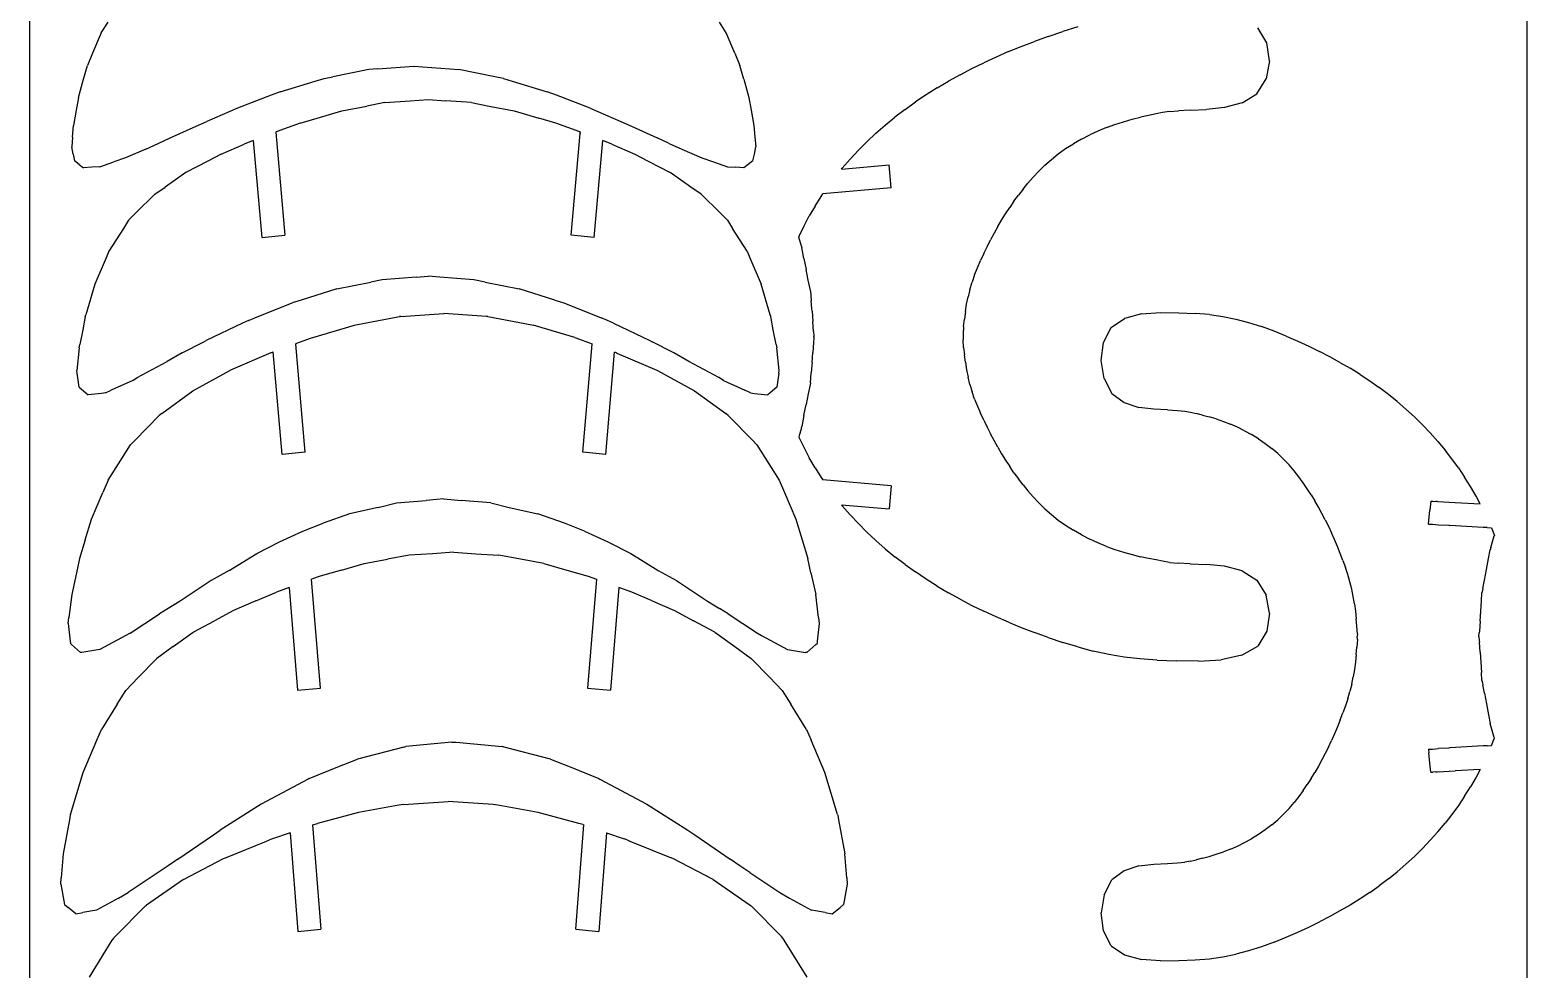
# Model space of a CAD drawing. Extents: x 0 to 48, y -96 to 0.
# Drawn here: x 0.02 to 48.02, y -62.72 to -32.61 of the extents above; entities that cross this region are included whole.
import ezdxf

# ---------------------------------------------------------------- set-up
doc = ezdxf.new("R2010")
doc.units = 0

msp = doc.modelspace()

# ---------------------------------------------------------------- linework, layer by layer
for p, q in [((0.022, -96.019, -0.009), (0.022, -0.019, -0.009)), ((48.022, -96.019, -0.009), (48.022, -0.019, -0.009)), ((2.305, -32.698, -0.007), (2.525, -32.355, -0.007)), ((22.349, -32.698, -0.007), (22.129, -32.355, -0.007)), ((33.618, -32.51, -0.007), (33.135, -32.658, -0.007)), ((39.682, -33.019, -0.007), (39.388, -32.537, -0.007)), ((2.305, -32.698, -0.007), (2.033, -33.357, -0.007)), ((22.62, -33.357, -0.007), (22.349, -32.698, -0.007)), ((31.806, -33.136, -0.007), (32.228, -32.974, -0.007)), ((32.669, -32.815, -0.007), (32.228, -32.974, -0.007)), ((32.669, -32.815, -0.007), (33.135, -32.658, -0.007)), ((39.767, -33.595, -0.007), (39.682, -33.019, -0.007)), ((2.033, -33.357, -0.007), (1.867, -33.748, -0.007)), ((22.62, -33.357, -0.007), (22.787, -33.748, -0.007)), ((31.002, -33.476, -0.007), (30.609, -33.657, -0.007)), ((31.399, -33.303, -0.007), (31.002, -33.476, -0.007)), ((31.399, -33.303, -0.007), (31.806, -33.136, -0.007)), ((39.767, -33.595, -0.007), (39.656, -34.172, -0.007)), ((1.743, -34.184, -0.007), (1.867, -33.748, -0.007)), ((10.883, -33.878, -0.007), (9.73, -34.11, -0.007)), ((11.17, -33.856, -0.007), (10.883, -33.878, -0.007)), ((11.17, -33.856, -0.007), (12.327, -33.768, -0.007)), ((12.327, -33.768, -0.007), (13.483, -33.856, -0.007)), ((13.483, -33.856, -0.007), (13.77, -33.878, -0.007)), ((14.924, -34.11, -0.007), (13.77, -33.878, -0.007)), ((22.911, -34.184, -0.007), (22.787, -33.748, -0.007)), ((29.842, -34.042, -0.007), (29.47, -34.247, -0.007)), ((29.842, -34.042, -0.007), (30.222, -33.845, -0.007)), ((30.222, -33.845, -0.007), (30.609, -33.657, -0.007)), ((1.579, -34.773, -0.007), (1.743, -34.184, -0.007)), ((8.045, -34.59, -0.007), (9.167, -34.25, -0.007)), ((9.167, -34.25, -0.007), (9.452, -34.165, -0.007)), ((9.452, -34.165, -0.007), (9.73, -34.11, -0.007)), ((15.202, -34.165, -0.007), (14.924, -34.11, -0.007)), ((15.202, -34.165, -0.007), (15.487, -34.25, -0.007)), ((15.487, -34.25, -0.007), (16.609, -34.59, -0.007)), ((22.911, -34.184, -0.007), (23.074, -34.773, -0.007)), ((29.108, -34.461, -0.007), (28.754, -34.684, -0.007)), ((29.108, -34.461, -0.007), (29.47, -34.247, -0.007)), ((39.359, -34.654, -0.007), (39.656, -34.172, -0.007)), ((1.579, -34.773, -0.007), (1.506, -35.183, -0.007)), ((7.752, -34.701, -0.007), (6.674, -35.112, -0.007)), ((8.045, -34.59, -0.007), (7.752, -34.701, -0.007)), ((11.396, -34.937, -0.007), (10.824, -35.048, -0.007)), ((11.396, -34.937, -0.007), (12.212, -34.878, -0.007)), ((12.212, -34.878, -0.007), (12.785, -34.835, -0.007)), ((12.785, -34.835, -0.007), (13.358, -34.878, -0.007)), ((14.174, -34.937, -0.007), (13.358, -34.878, -0.007)), ((14.174, -34.937, -0.007), (14.746, -35.048, -0.007)), ((16.901, -34.701, -0.007), (16.609, -34.59, -0.007)), ((17.98, -35.112, -0.007), (16.901, -34.701, -0.007)), ((23.074, -34.773, -0.007), (23.148, -35.183, -0.007)), ((28.078, -35.155, -0.007), (28.411, -34.915, -0.007)), ((28.754, -34.684, -0.007), (28.411, -34.915, -0.007)), ((38.89, -34.947, -0.007), (38.325, -35.099, -0.007)), ((38.89, -34.947, -0.007), (39.359, -34.654, -0.007)), ((1.506, -35.183, -0.007), (1.418, -35.675, -0.007)), ((6.674, -35.112, -0.007), (5.692, -35.541, -0.007)), ((8.682, -35.593, -0.007), (9.233, -35.432, -0.007)), ((9.233, -35.432, -0.007), (10.023, -35.203, -0.007)), ((10.023, -35.203, -0.007), (10.824, -35.048, -0.007)), ((14.746, -35.048, -0.007), (15.547, -35.203, -0.007)), ((15.547, -35.203, -0.007), (16.336, -35.432, -0.007)), ((16.888, -35.593, -0.007), (16.336, -35.432, -0.007)), ((17.98, -35.112, -0.007), (18.962, -35.541, -0.007)), ((23.148, -35.183, -0.007), (23.235, -35.675, -0.007)), ((27.445, -35.658, -0.007), (27.756, -35.402, -0.007)), ((28.078, -35.155, -0.007), (27.756, -35.402, -0.007)), ((35.079, -35.549, -0.007), (35.356, -35.471, -0.007)), ((35.356, -35.471, -0.007), (35.627, -35.405, -0.007)), ((35.887, -35.347, -0.007), (35.627, -35.405, -0.007)), ((36.126, -35.298, -0.007), (35.887, -35.347, -0.007)), ((36.337, -35.258, -0.007), (36.126, -35.298, -0.007)), ((36.563, -35.224, -0.007), (36.337, -35.258, -0.007)), ((36.563, -35.224, -0.007), (36.845, -35.197, -0.007)), ((37.225, -35.175, -0.007), (36.845, -35.197, -0.007)), ((37.225, -35.175, -0.007), (37.744, -35.159, -0.007)), ((38.325, -35.099, -0.007), (37.744, -35.159, -0.007)), ((1.386, -36.044, -0.007), (1.418, -35.675, -0.007)), ((4.522, -36.07, -0.007), (5.35, -35.691, -0.007)), ((5.35, -35.691, -0.007), (5.692, -35.541, -0.007)), ((7.903, -35.88, -0.007), (7.915, -35.875, -0.007)), ((7.903, -35.88, -0.007), (7.904, -35.886, -0.007)), ((7.904, -35.886, -0.007), (8.194, -39.192, -0.007)), ((8.682, -35.593, -0.007), (7.915, -35.875, -0.007)), ((17.655, -35.875, -0.007), (16.888, -35.593, -0.007)), ((17.375, -39.192, -0.007), (17.662, -35.926, -0.007)), ((17.666, -35.879, -0.007), (17.655, -35.875, -0.007)), ((17.663, -35.92, -0.007), (17.662, -35.926, -0.007)), ((17.663, -35.92, -0.007), (17.664, -35.903, -0.007)), ((17.664, -35.903, -0.007), (17.665, -35.898, -0.007)), ((17.665, -35.898, -0.007), (17.666, -35.886, -0.007)), ((17.666, -35.879, -0.007), (17.666, -35.886, -0.007)), ((18.962, -35.541, -0.007), (19.304, -35.691, -0.007)), ((19.304, -35.691, -0.007), (20.132, -36.07, -0.007)), ((23.235, -35.675, -0.007), (23.267, -36.044, -0.007)), ((27.145, -35.92, -0.007), (26.858, -36.19, -0.007)), ((27.145, -35.92, -0.007), (27.445, -35.658, -0.007)), ((33.735, -36.107, -0.007), (33.999, -35.971, -0.007)), ((34.265, -35.848, -0.007), (33.999, -35.971, -0.007)), ((34.534, -35.736, -0.007), (34.265, -35.848, -0.007)), ((34.534, -35.736, -0.007), (34.805, -35.637, -0.007)), ((34.805, -35.637, -0.007), (35.079, -35.549, -0.007)), ((1.386, -36.044, -0.007), (1.36, -36.356, -0.007)), ((1.406, -36.588, -0.007), (1.36, -36.356, -0.007)), ((3.733, -36.427, -0.007), (3.087, -36.71, -0.007)), ((3.733, -36.427, -0.007), (4.134, -36.249, -0.007)), ((4.134, -36.249, -0.007), (4.522, -36.07, -0.007)), ((6.158, -36.586, -0.007), (6.889, -36.274, -0.007)), ((7.184, -36.155, -0.007), (6.889, -36.274, -0.007)), ((7.184, -36.155, -0.007), (7.456, -39.263, -0.007)), ((18.114, -39.263, -0.007), (18.385, -36.151, -0.007)), ((18.68, -36.274, -0.007), (18.385, -36.151, -0.007)), ((18.68, -36.274, -0.007), (19.412, -36.586, -0.007)), ((20.519, -36.249, -0.007), (20.132, -36.07, -0.007)), ((20.519, -36.249, -0.007), (20.92, -36.427, -0.007)), ((20.92, -36.427, -0.007), (21.567, -36.71, -0.007)), ((23.248, -36.588, -0.007), (23.293, -36.356, -0.007)), ((23.267, -36.044, -0.007), (23.293, -36.356, -0.007)), ((26.318, -36.75, -0.007), (26.582, -36.467, -0.007)), ((26.582, -36.467, -0.007), (26.858, -36.19, -0.007)), ((32.991, -36.581, -0.007), (33.228, -36.412, -0.007)), ((33.228, -36.412, -0.007), (33.477, -36.254, -0.007)), ((33.735, -36.107, -0.007), (33.477, -36.254, -0.007)), ((1.406, -36.588, -0.007), (1.452, -36.809, -0.007)), ((1.6, -36.92, -0.007), (1.452, -36.809, -0.007)), ((1.6, -36.92, -0.007), (1.739, -37.025, -0.007)), ((2.268, -36.995, -0.007), (2.716, -36.839, -0.007)), ((3.087, -36.71, -0.007), (2.716, -36.839, -0.007)), ((5.721, -36.81, -0.007), (5.024, -37.179, -0.007)), ((6.158, -36.586, -0.007), (5.721, -36.81, -0.007)), ((19.412, -36.586, -0.007), (19.848, -36.81, -0.007)), ((19.848, -36.81, -0.007), (20.546, -37.179, -0.007)), ((21.567, -36.71, -0.007), (21.937, -36.839, -0.007)), ((21.937, -36.839, -0.007), (22.385, -36.995, -0.007)), ((23.054, -36.92, -0.007), (22.915, -37.025, -0.007)), ((23.202, -36.809, -0.007), (23.054, -36.92, -0.007)), ((23.202, -36.809, -0.007), (23.248, -36.588, -0.007)), ((26.044, -37.069, -0.007), (27.566, -36.937, -0.007)), ((26.067, -37.04, -0.007), (26.318, -36.75, -0.007)), ((27.637, -37.673, -0.007), (27.566, -36.937, -0.007)), ((32.563, -36.944, -0.007), (32.369, -37.133, -0.007)), ((32.563, -36.944, -0.007), (32.77, -36.759, -0.007)), ((32.77, -36.759, -0.007), (32.991, -36.581, -0.007)), ((2.002, -37.01, -0.007), (1.739, -37.025, -0.007)), ((2.268, -36.995, -0.007), (2.002, -37.01, -0.007)), ((5.024, -37.179, -0.007), (4.354, -37.647, -0.007)), ((21.215, -37.647, -0.007), (20.546, -37.179, -0.007)), ((22.385, -36.995, -0.007), (22.651, -37.01, -0.007)), ((22.915, -37.025, -0.007), (22.651, -37.01, -0.007)), ((26.044, -37.069, -0.007), (26.067, -37.04, -0.007)), ((32.02, -37.516, -0.007), (32.189, -37.325, -0.007)), ((32.369, -37.133, -0.007), (32.189, -37.325, -0.007)), ((4.022, -37.876, -0.007), (3.422, -38.473, -0.007)), ((4.022, -37.876, -0.007), (4.354, -37.647, -0.007)), ((21.548, -37.876, -0.007), (21.215, -37.647, -0.007)), ((21.548, -37.876, -0.007), (22.148, -38.473, -0.007)), ((25.392, -37.943, -0.007), (25.446, -37.865, -0.007)), ((27.637, -37.673, -0.007), (25.446, -37.865, -0.007)), ((31.571, -38.097, -0.007), (31.713, -37.901, -0.007)), ((31.862, -37.708, -0.007), (31.713, -37.901, -0.007)), ((31.862, -37.708, -0.007), (32.02, -37.516, -0.007)), ((25.194, -38.254, -0.007), (25.01, -38.57, -0.007)), ((25.194, -38.254, -0.007), (25.392, -37.943, -0.007)), ((31.303, -38.498, -0.007), (31.435, -38.296, -0.007)), ((31.571, -38.097, -0.007), (31.435, -38.296, -0.007)), ((3.187, -38.705, -0.007), (3.018, -38.972, -0.007)), ((3.422, -38.473, -0.007), (3.187, -38.705, -0.007)), ((22.148, -38.473, -0.007), (22.383, -38.705, -0.007)), ((22.383, -38.705, -0.007), (22.551, -38.972, -0.007)), ((24.84, -38.891, -0.007), (25.01, -38.57, -0.007)), ((31.053, -38.912, -0.007), (31.176, -38.704, -0.007)), ((31.176, -38.704, -0.007), (31.303, -38.498, -0.007)), ((3.018, -38.972, -0.007), (2.554, -39.695, -0.007)), ((7.456, -39.263, -0.007), (8.194, -39.192, -0.007)), ((18.114, -39.263, -0.007), (17.375, -39.192, -0.007)), ((23.015, -39.695, -0.007), (22.551, -38.972, -0.007)), ((24.669, -39.25, -0.007), (24.684, -39.215, -0.007)), ((24.757, -39.536, -0.007), (24.669, -39.25, -0.007)), ((24.684, -39.215, -0.007), (24.84, -38.891, -0.007)), ((30.709, -39.558, -0.007), (30.82, -39.34, -0.007)), ((30.935, -39.125, -0.007), (30.82, -39.34, -0.007)), ((31.053, -38.912, -0.007), (30.935, -39.125, -0.007)), ((2.554, -39.695, -0.007), (2.462, -39.914, -0.007)), ((23.015, -39.695, -0.007), (23.107, -39.914, -0.007)), ((24.757, -39.536, -0.007), (24.765, -39.579, -0.007)), ((24.837, -39.934, -0.007), (24.765, -39.579, -0.007)), ((30.602, -39.779, -0.007), (30.498, -40.003, -0.007)), ((30.602, -39.779, -0.007), (30.709, -39.558, -0.007)), ((2.462, -39.914, -0.007), (2.099, -40.754, -0.007)), ((23.107, -39.914, -0.007), (23.47, -40.754, -0.007)), ((24.837, -39.934, -0.007), (24.908, -40.283, -0.007)), ((24.978, -40.626, -0.007), (24.908, -40.283, -0.007)), ((30.31, -40.46, -0.007), (30.4, -40.23, -0.007)), ((30.4, -40.23, -0.007), (30.498, -40.003, -0.007)), ((2.099, -40.754, -0.007), (1.809, -41.745, -0.007)), ((9.86, -40.911, -0.007), (10.95, -40.689, -0.007)), ((11.316, -40.616, -0.007), (10.95, -40.689, -0.007)), ((12.408, -40.534, -0.007), (11.316, -40.616, -0.007)), ((12.408, -40.534, -0.007), (12.785, -40.506, -0.007)), ((13.162, -40.534, -0.007), (12.785, -40.506, -0.007)), ((14.253, -40.616, -0.007), (13.162, -40.534, -0.007)), ((14.62, -40.689, -0.007), (14.253, -40.616, -0.007)), ((14.62, -40.689, -0.007), (15.71, -40.911, -0.007)), ((23.76, -41.745, -0.007), (23.47, -40.754, -0.007)), ((25.046, -40.965, -0.007), (24.978, -40.626, -0.007)), ((30.161, -40.926, -0.007), (30.23, -40.692, -0.007)), ((30.31, -40.46, -0.007), (30.23, -40.692, -0.007)), ((8.719, -41.268, -0.007), (8.426, -41.357, -0.007)), ((9.86, -40.911, -0.007), (8.719, -41.268, -0.007)), ((16.85, -41.268, -0.007), (15.71, -40.911, -0.007)), ((16.85, -41.268, -0.007), (17.143, -41.357, -0.007)), ((25.048, -40.971, -0.007), (25.046, -40.965, -0.007)), ((25.049, -40.974, -0.007), (25.048, -40.971, -0.007)), ((25.049, -40.974, -0.007), (25.073, -41.296, -0.007)), ((30.055, -41.399, -0.007), (30.103, -41.162, -0.007)), ((30.161, -40.926, -0.007), (30.103, -41.162, -0.007)), ((1.796, -41.79, -0.007), (1.809, -41.745, -0.007)), ((7.237, -41.837, -0.007), (8.426, -41.357, -0.007)), ((11.915, -41.794, -0.007), (13.289, -41.697, -0.007)), ((14.663, -41.794, -0.007), (13.289, -41.697, -0.007)), ((17.143, -41.357, -0.007), (18.332, -41.837, -0.007)), ((23.773, -41.79, -0.007), (23.76, -41.745, -0.007)), ((25.091, -41.534, -0.007), (25.073, -41.296, -0.007)), ((25.098, -41.624, -0.007), (25.091, -41.534, -0.007)), ((25.098, -41.624, -0.007), (25.122, -41.951, -0.007)), ((30.015, -41.637, -0.007), (29.983, -41.877, -0.007)), ((30.015, -41.637, -0.007), (30.055, -41.399, -0.007)), ((35.664, -41.709, -0.007), (35.115, -41.855, -0.007)), ((35.664, -41.709, -0.007), (36.269, -41.663, -0.007)), ((36.269, -41.663, -0.007), (36.862, -41.673, -0.007)), ((36.862, -41.673, -0.007), (37.381, -41.696, -0.007)), ((37.843, -41.734, -0.007), (37.381, -41.696, -0.007)), ((37.843, -41.734, -0.007), (38.27, -41.793, -0.007)), ((1.715, -42.225, -0.007), (1.621, -42.694, -0.007)), ((1.796, -41.79, -0.007), (1.715, -42.225, -0.007)), ((6.841, -42.004, -0.007), (5.673, -42.567, -0.007)), ((7.027, -41.919, -0.007), (6.841, -42.004, -0.007)), ((7.027, -41.919, -0.007), (7.237, -41.837, -0.007)), ((9.088, -42.464, -0.007), (10.426, -42.076, -0.007)), ((10.426, -42.076, -0.007), (10.467, -42.065, -0.007)), ((10.467, -42.065, -0.007), (11.872, -41.798, -0.007)), ((11.915, -41.794, -0.007), (11.872, -41.798, -0.007)), ((14.706, -41.798, -0.007), (14.663, -41.794, -0.007)), ((14.706, -41.798, -0.007), (16.11, -42.065, -0.007)), ((16.11, -42.065, -0.007), (16.151, -42.076, -0.007)), ((17.49, -42.464, -0.007), (16.151, -42.076, -0.007)), ((18.542, -41.919, -0.007), (18.332, -41.837, -0.007)), ((18.729, -42.004, -0.007), (18.542, -41.919, -0.007)), ((18.729, -42.004, -0.007), (19.897, -42.567, -0.007)), ((23.854, -42.225, -0.007), (23.773, -41.79, -0.007)), ((23.948, -42.694, -0.007), (23.854, -42.225, -0.007)), ((25.146, -42.276, -0.007), (25.122, -41.951, -0.007)), ((29.958, -42.117, -0.007), (29.943, -42.358, -0.007)), ((29.958, -42.117, -0.007), (29.983, -41.877, -0.007)), ((34.439, -42.629, -0.007), (34.684, -42.147, -0.007)), ((34.684, -42.147, -0.007), (35.115, -41.855, -0.007)), ((38.27, -41.793, -0.007), (38.681, -41.876, -0.007)), ((38.681, -41.876, -0.007), (39.096, -41.987, -0.007)), ((39.096, -41.987, -0.007), (39.509, -42.12, -0.007)), ((39.913, -42.268, -0.007), (39.509, -42.12, -0.007)), ((1.61, -42.746, -0.007), (1.621, -42.694, -0.007)), ((4.904, -42.964, -0.007), (5.602, -42.602, -0.007)), ((5.602, -42.602, -0.007), (5.673, -42.567, -0.007)), ((8.543, -42.665, -0.007), (9.054, -42.476, -0.007)), ((8.543, -42.665, -0.007), (8.545, -42.68, -0.007)), ((8.842, -46.146, -0.007), (8.545, -42.68, -0.007)), ((9.054, -42.476, -0.007), (9.088, -42.464, -0.007)), ((17.49, -42.464, -0.007), (17.524, -42.476, -0.007)), ((17.524, -42.476, -0.007), (18.044, -42.668, -0.007)), ((17.746, -46.146, -0.007), (18.043, -42.684, -0.007)), ((18.043, -42.684, -0.007), (18.044, -42.668, -0.007)), ((19.897, -42.567, -0.007), (19.967, -42.602, -0.007)), ((20.666, -42.964, -0.007), (19.967, -42.602, -0.007)), ((23.948, -42.694, -0.007), (23.959, -42.746, -0.007)), ((25.146, -42.625, -0.007), (25.122, -42.95, -0.007)), ((25.146, -42.276, -0.007), (25.158, -42.426, -0.007)), ((25.158, -42.475, -0.007), (25.146, -42.625, -0.007)), ((25.158, -42.45, -0.007), (25.158, -42.426, -0.007)), ((25.158, -42.45, -0.007), (25.158, -42.475, -0.007)), ((29.943, -42.358, -0.007), (29.943, -42.45, -0.007)), ((29.943, -42.45, -0.007), (29.943, -42.543, -0.007)), ((29.958, -42.784, -0.007), (29.943, -42.543, -0.007)), ((34.367, -43.205, -0.007), (34.439, -42.629, -0.007)), ((40.302, -42.425, -0.007), (39.913, -42.268, -0.007)), ((40.302, -42.425, -0.007), (40.671, -42.584, -0.007)), ((40.671, -42.584, -0.007), (41.024, -42.746, -0.007)), ((1.603, -42.8, -0.007), (1.521, -43.522, -0.007)), ((1.603, -42.8, -0.007), (1.61, -42.746, -0.007)), ((4.904, -42.964, -0.007), (4.417, -43.235, -0.007)), ((7.745, -42.96, -0.007), (6.451, -43.521, -0.007)), ((7.745, -42.96, -0.007), (7.823, -42.931, -0.007)), ((8.104, -46.219, -0.007), (7.823, -42.931, -0.007)), ((18.483, -46.219, -0.007), (18.764, -42.935, -0.007)), ((18.832, -42.96, -0.007), (18.764, -42.935, -0.007)), ((18.834, -42.967, -0.007), (18.832, -42.96, -0.007)), ((18.834, -42.967, -0.007), (20.126, -43.521, -0.007)), ((21.152, -43.235, -0.007), (20.666, -42.964, -0.007)), ((23.959, -42.746, -0.007), (23.966, -42.8, -0.007)), ((24.048, -43.522, -0.007), (23.966, -42.8, -0.007)), ((25.098, -43.277, -0.007), (25.122, -42.95, -0.007)), ((29.958, -42.784, -0.007), (29.983, -43.024, -0.007)), ((30.015, -43.264, -0.007), (29.983, -43.024, -0.007)), ((41.024, -42.746, -0.007), (41.364, -42.913, -0.007)), ((41.696, -43.086, -0.007), (41.364, -42.913, -0.007)), ((42.024, -43.266, -0.007), (41.696, -43.086, -0.007)), ((1.532, -43.615, -0.007), (1.521, -43.522, -0.007)), ((1.595, -44.056, -0.007), (1.532, -43.615, -0.007)), ((3.463, -43.755, -0.007), (4.417, -43.235, -0.007)), ((5.245, -44.18, -0.007), (6.433, -43.53, -0.007)), ((6.433, -43.53, -0.007), (6.451, -43.521, -0.007)), ((20.126, -43.521, -0.007), (20.145, -43.53, -0.007)), ((20.145, -43.53, -0.007), (21.332, -44.18, -0.007)), ((22.106, -43.755, -0.007), (21.152, -43.235, -0.007)), ((24.037, -43.615, -0.007), (23.974, -44.056, -0.007)), ((24.037, -43.615, -0.007), (24.048, -43.522, -0.007)), ((25.049, -43.927, -0.007), (25.073, -43.605, -0.007)), ((25.091, -43.367, -0.007), (25.073, -43.605, -0.007)), ((25.098, -43.277, -0.007), (25.091, -43.367, -0.007)), ((30.015, -43.264, -0.007), (30.055, -43.502, -0.007)), ((30.055, -43.502, -0.007), (30.103, -43.739, -0.007)), ((34.461, -43.781, -0.007), (34.367, -43.205, -0.007)), ((42.024, -43.266, -0.007), (42.348, -43.455, -0.007)), ((42.666, -43.651, -0.007), (42.348, -43.455, -0.007)), ((42.666, -43.651, -0.007), (42.977, -43.857, -0.007)), ((1.595, -44.056, -0.007), (1.819, -44.246, -0.007)), ((2.446, -44.245, -0.007), (2.629, -44.154, -0.007)), ((3.316, -43.845, -0.007), (2.629, -44.154, -0.007)), ((3.316, -43.845, -0.007), (3.463, -43.755, -0.007)), ((22.254, -43.845, -0.007), (22.106, -43.755, -0.007)), ((22.254, -43.845, -0.007), (22.941, -44.154, -0.007)), ((23.123, -44.245, -0.007), (22.941, -44.154, -0.007)), ((23.974, -44.056, -0.007), (23.751, -44.246, -0.007)), ((25.046, -43.936, -0.007), (24.978, -44.275, -0.007)), ((25.048, -43.929, -0.007), (25.046, -43.936, -0.007)), ((25.049, -43.927, -0.007), (25.048, -43.929, -0.007)), ((30.161, -43.975, -0.007), (30.103, -43.739, -0.007)), ((30.161, -43.975, -0.007), (30.23, -44.209, -0.007)), ((34.461, -43.781, -0.007), (34.708, -44.263, -0.007)), ((42.977, -43.857, -0.007), (43.28, -44.071, -0.007)), ((43.575, -44.294, -0.007), (43.28, -44.071, -0.007)), ((1.819, -44.246, -0.007), (1.887, -44.308, -0.007)), ((2.317, -44.262, -0.007), (1.887, -44.308, -0.007)), ((2.446, -44.245, -0.007), (2.317, -44.262, -0.007)), ((4.249, -44.904, -0.007), (5.245, -44.18, -0.007)), ((21.332, -44.18, -0.007), (22.329, -44.904, -0.007)), ((23.123, -44.245, -0.007), (23.252, -44.262, -0.007)), ((23.252, -44.262, -0.007), (23.682, -44.308, -0.007)), ((23.751, -44.246, -0.007), (23.682, -44.308, -0.007)), ((24.837, -44.967, -0.007), (24.908, -44.618, -0.007)), ((24.978, -44.275, -0.007), (24.908, -44.618, -0.007)), ((30.31, -44.441, -0.007), (30.23, -44.209, -0.007)), ((30.31, -44.441, -0.007), (30.4, -44.67, -0.007)), ((34.708, -44.263, -0.007), (35.101, -44.556, -0.007)), ((35.101, -44.556, -0.007), (35.573, -44.708, -0.007)), ((43.862, -44.525, -0.007), (43.575, -44.294, -0.007)), ((44.14, -44.765, -0.007), (43.862, -44.525, -0.007)), ((3.382, -45.771, -0.007), (4.166, -44.965, -0.007)), ((4.249, -44.904, -0.007), (4.166, -44.965, -0.007)), ((22.412, -44.965, -0.007), (22.329, -44.904, -0.007)), ((23.195, -45.771, -0.007), (22.412, -44.965, -0.007)), ((24.837, -44.967, -0.007), (24.765, -45.322, -0.007)), ((30.4, -44.67, -0.007), (30.498, -44.898, -0.007)), ((30.602, -45.122, -0.007), (30.498, -44.898, -0.007)), ((36.059, -44.769, -0.007), (35.573, -44.708, -0.007)), ((36.493, -44.785, -0.007), (36.059, -44.769, -0.007)), ((36.493, -44.785, -0.007), (36.811, -44.807, -0.007)), ((36.811, -44.807, -0.007), (37.046, -44.834, -0.007)), ((37.046, -44.834, -0.007), (37.235, -44.867, -0.007)), ((37.235, -44.867, -0.007), (37.412, -44.908, -0.007)), ((37.612, -44.957, -0.007), (37.412, -44.908, -0.007)), ((37.612, -44.957, -0.007), (37.829, -45.014, -0.007)), ((38.056, -45.081, -0.007), (37.829, -45.014, -0.007)), ((38.056, -45.081, -0.007), (38.287, -45.158, -0.007)), ((44.14, -44.765, -0.007), (44.41, -45.012, -0.007)), ((44.41, -45.012, -0.007), (44.67, -45.267, -0.007)), ((24.757, -45.365, -0.007), (24.669, -45.651, -0.007)), ((24.757, -45.365, -0.007), (24.765, -45.322, -0.007)), ((30.602, -45.122, -0.007), (30.709, -45.343, -0.007)), ((30.709, -45.343, -0.007), (30.82, -45.561, -0.007)), ((30.935, -45.776, -0.007), (30.82, -45.561, -0.007)), ((38.287, -45.158, -0.007), (38.516, -45.247, -0.007)), ((38.743, -45.346, -0.007), (38.516, -45.247, -0.007)), ((38.968, -45.458, -0.007), (38.743, -45.346, -0.007)), ((38.968, -45.458, -0.007), (39.19, -45.581, -0.007)), ((39.411, -45.717, -0.007), (39.19, -45.581, -0.007)), ((44.92, -45.53, -0.007), (44.67, -45.267, -0.007)), ((45.161, -45.8, -0.007), (44.92, -45.53, -0.007)), ((3.121, -46.113, -0.007), (3.25, -45.907, -0.007)), ((3.382, -45.771, -0.007), (3.25, -45.907, -0.007)), ((23.195, -45.771, -0.007), (23.327, -45.907, -0.007)), ((23.327, -45.907, -0.007), (23.456, -46.113, -0.007)), ((24.669, -45.651, -0.007), (24.684, -45.686, -0.007)), ((24.684, -45.686, -0.007), (24.84, -46.01, -0.007)), ((24.84, -46.01, -0.007), (25.01, -46.331, -0.007)), ((31.053, -45.988, -0.007), (30.935, -45.776, -0.007)), ((31.053, -45.988, -0.007), (31.176, -46.197, -0.007)), ((39.411, -45.717, -0.007), (39.626, -45.864, -0.007)), ((39.626, -45.864, -0.007), (39.835, -46.022, -0.007)), ((40.033, -46.191, -0.007), (39.835, -46.022, -0.007)), ((45.161, -45.8, -0.007), (45.392, -46.077, -0.007)), ((45.612, -46.36, -0.007), (45.392, -46.077, -0.007)), ((2.535, -47.047, -0.007), (3.121, -46.113, -0.007)), ((8.842, -46.146, -0.007), (8.104, -46.219, -0.007)), ((18.483, -46.219, -0.007), (17.746, -46.146, -0.007)), ((23.456, -46.113, -0.007), (24.042, -47.047, -0.007)), ((25.194, -46.647, -0.007), (25.01, -46.331, -0.007)), ((31.176, -46.197, -0.007), (31.303, -46.403, -0.007)), ((31.303, -46.403, -0.007), (31.435, -46.605, -0.007)), ((40.033, -46.191, -0.007), (40.218, -46.369, -0.007)), ((40.218, -46.369, -0.007), (40.391, -46.554, -0.007)), ((40.553, -46.743, -0.007), (40.391, -46.554, -0.007)), ((45.822, -46.65, -0.007), (45.612, -46.36, -0.007)), ((25.194, -46.647, -0.007), (25.392, -46.958, -0.007)), ((25.392, -46.958, -0.007), (25.446, -47.036, -0.007)), ((27.637, -47.227, -0.007), (25.446, -47.036, -0.007)), ((31.571, -46.804, -0.007), (31.435, -46.605, -0.007)), ((31.571, -46.804, -0.007), (31.713, -47, -0.007)), ((31.862, -47.193, -0.007), (31.713, -47, -0.007)), ((40.704, -46.935, -0.007), (40.553, -46.743, -0.007)), ((40.845, -47.126, -0.007), (40.704, -46.935, -0.007)), ((45.822, -46.65, -0.007), (46.021, -46.945, -0.007)), ((46.209, -47.246, -0.007), (46.021, -46.945, -0.007)), ((1.995, -48.295, -0.007), (2.364, -47.44, -0.007)), ((2.535, -47.047, -0.007), (2.364, -47.44, -0.007)), ((24.042, -47.047, -0.007), (24.214, -47.44, -0.007)), ((24.214, -47.44, -0.007), (24.582, -48.295, -0.007)), ((27.637, -47.227, -0.007), (27.566, -47.964, -0.007)), ((31.862, -47.193, -0.007), (32.02, -47.385, -0.007)), ((32.02, -47.385, -0.007), (32.189, -47.576, -0.007)), ((40.977, -47.318, -0.007), (40.845, -47.126, -0.007)), ((41.101, -47.511, -0.007), (40.977, -47.318, -0.007)), ((41.101, -47.511, -0.007), (41.22, -47.706, -0.007)), ((46.386, -47.553, -0.007), (46.209, -47.246, -0.007)), ((11.186, -47.917, -0.007), (10.268, -48.125, -0.007)), ((11.186, -47.917, -0.007), (11.775, -47.771, -0.007)), ((11.775, -47.771, -0.007), (12.726, -47.693, -0.007)), ((13.289, -47.642, -0.007), (12.726, -47.693, -0.007)), ((13.289, -47.642, -0.007), (13.852, -47.693, -0.007)), ((14.802, -47.771, -0.007), (13.852, -47.693, -0.007)), ((14.802, -47.771, -0.007), (15.392, -47.917, -0.007)), ((15.392, -47.917, -0.007), (16.309, -48.125, -0.007)), ((26.044, -47.832, -0.007), (26.067, -47.861, -0.007)), ((26.044, -47.832, -0.007), (27.566, -47.964, -0.007)), ((26.067, -47.861, -0.007), (26.318, -48.151, -0.007)), ((32.369, -47.768, -0.007), (32.189, -47.576, -0.007)), ((32.563, -47.957, -0.007), (32.369, -47.768, -0.007)), ((32.563, -47.957, -0.007), (32.77, -48.142, -0.007)), ((41.334, -47.905, -0.007), (41.22, -47.706, -0.007)), ((41.444, -48.108, -0.007), (41.334, -47.905, -0.007)), ((44.939, -47.712, -0.007), (44.909, -48.007, -0.007)), ((44.939, -47.712, -0.007), (45, -47.716, -0.007)), ((45, -47.716, -0.007), (45.102, -47.722, -0.007)), ((45.154, -47.725, -0.007), (45.102, -47.722, -0.007)), ((45.154, -47.725, -0.007), (45.717, -47.758, -0.007)), ((45.717, -47.758, -0.007), (46.521, -47.806, -0.007)), ((46.521, -47.806, -0.007), (46.386, -47.553, -0.007)), ((1.797, -48.955, -0.007), (1.995, -48.295, -0.007)), ((8.773, -48.674, -0.007), (9.42, -48.424, -0.007)), ((10.268, -48.125, -0.007), (9.42, -48.424, -0.007)), ((17.158, -48.424, -0.007), (16.309, -48.125, -0.007)), ((17.804, -48.674, -0.007), (17.158, -48.424, -0.007)), ((24.582, -48.295, -0.007), (24.781, -48.955, -0.007)), ((26.318, -48.151, -0.007), (26.582, -48.434, -0.007)), ((26.582, -48.434, -0.007), (26.858, -48.711, -0.007)), ((32.77, -48.142, -0.007), (32.991, -48.32, -0.007)), ((32.991, -48.32, -0.007), (33.228, -48.489, -0.007)), ((41.551, -48.313, -0.007), (41.444, -48.108, -0.007)), ((41.551, -48.313, -0.007), (41.653, -48.522, -0.007)), ((44.864, -48.449, -0.007), (44.875, -48.338, -0.007)), ((44.864, -48.449, -0.007), (44.987, -48.458, -0.007)), ((44.875, -48.338, -0.007), (44.909, -48.007, -0.007)), ((44.987, -48.458, -0.007), (45.185, -48.47, -0.007)), ((45.185, -48.47, -0.007), (45.511, -48.489, -0.007)), ((1.797, -48.955, -0.007), (1.61, -49.552, -0.007)), ((8.024, -49.021, -0.007), (8.773, -48.674, -0.007)), ((17.804, -48.674, -0.007), (18.553, -49.021, -0.007)), ((24.781, -48.955, -0.007), (24.967, -49.552, -0.007)), ((27.145, -48.981, -0.007), (26.858, -48.711, -0.007)), ((33.228, -48.489, -0.007), (33.477, -48.647, -0.007)), ((33.735, -48.794, -0.007), (33.477, -48.647, -0.007)), ((33.735, -48.794, -0.007), (33.999, -48.93, -0.007)), ((34.265, -49.053, -0.007), (33.999, -48.93, -0.007)), ((41.653, -48.522, -0.007), (41.752, -48.734, -0.007)), ((41.848, -48.949, -0.007), (41.752, -48.734, -0.007)), ((41.941, -49.168, -0.007), (41.848, -48.949, -0.007)), ((45.511, -48.489, -0.007), (45.541, -48.491, -0.007)), ((46.616, -48.555, -0.007), (45.541, -48.491, -0.007)), ((46.735, -48.562, -0.007), (46.616, -48.555, -0.007)), ((46.748, -48.563, -0.007), (46.735, -48.562, -0.007)), ((46.748, -48.563, -0.007), (46.877, -48.572, -0.007)), ((46.863, -49.197, -0.007), (46.97, -48.827, -0.007)), ((46.877, -48.572, -0.007), (46.974, -48.813, -0.007)), ((46.97, -48.827, -0.007), (46.974, -48.813, -0.007)), ((6.414, -49.934, -0.007), (7.294, -49.394, -0.007)), ((7.294, -49.394, -0.007), (8.024, -49.021, -0.007)), ((12.924, -49.4, -0.007), (12.177, -49.45, -0.007)), ((13.618, -49.352, -0.007), (12.924, -49.4, -0.007)), ((13.618, -49.352, -0.007), (14.313, -49.4, -0.007)), ((14.313, -49.4, -0.007), (15.06, -49.45, -0.007)), ((18.553, -49.021, -0.007), (19.283, -49.394, -0.007)), ((19.283, -49.394, -0.007), (20.163, -49.934, -0.007)), ((27.145, -48.981, -0.007), (27.445, -49.243, -0.007)), ((27.445, -49.243, -0.007), (27.756, -49.498, -0.007)), ((34.534, -49.164, -0.007), (34.265, -49.053, -0.007)), ((34.534, -49.164, -0.007), (34.805, -49.264, -0.007)), ((34.805, -49.264, -0.007), (35.079, -49.352, -0.007)), ((35.079, -49.352, -0.007), (35.356, -49.429, -0.007)), ((35.356, -49.429, -0.007), (35.627, -49.496, -0.007)), ((42.031, -49.389, -0.007), (41.941, -49.168, -0.007)), ((42.117, -49.613, -0.007), (42.031, -49.389, -0.007)), ((46.788, -49.554, -0.007), (46.839, -49.28, -0.007)), ((46.863, -49.197, -0.007), (46.839, -49.28, -0.007)), ((1.61, -49.552, -0.007), (1.516, -50.01, -0.007)), ((10.006, -49.924, -0.007), (10.743, -49.716, -0.007)), ((10.743, -49.716, -0.007), (11.485, -49.579, -0.007)), ((12.177, -49.45, -0.007), (11.485, -49.579, -0.007)), ((15.752, -49.579, -0.007), (15.06, -49.45, -0.007)), ((16.494, -49.716, -0.007), (15.752, -49.579, -0.007)), ((16.494, -49.716, -0.007), (17.231, -49.924, -0.007)), ((25.061, -50.01, -0.007), (24.967, -49.552, -0.007)), ((28.078, -49.746, -0.007), (27.756, -49.498, -0.007)), ((28.078, -49.746, -0.007), (28.411, -49.986, -0.007)), ((35.887, -49.554, -0.007), (35.627, -49.496, -0.007)), ((36.126, -49.602, -0.007), (35.887, -49.554, -0.007)), ((36.337, -49.643, -0.007), (36.126, -49.602, -0.007)), ((36.563, -49.677, -0.007), (36.337, -49.643, -0.007)), ((36.563, -49.677, -0.007), (36.845, -49.704, -0.007)), ((37.225, -49.726, -0.007), (36.845, -49.704, -0.007)), ((37.225, -49.726, -0.007), (37.744, -49.742, -0.007)), ((38.325, -49.802, -0.007), (37.744, -49.742, -0.007)), ((38.89, -49.954, -0.007), (38.325, -49.802, -0.007)), ((42.117, -49.613, -0.007), (42.199, -49.84, -0.007)), ((42.274, -50.07, -0.007), (42.199, -49.84, -0.007)), ((46.658, -50.245, -0.007), (46.722, -49.903, -0.007)), ((46.722, -49.903, -0.007), (46.788, -49.554, -0.007)), ((1.516, -50.01, -0.007), (1.363, -50.709, -0.007)), ((5.83, -50.264, -0.007), (4.836, -50.925, -0.007)), ((6.414, -49.934, -0.007), (5.83, -50.264, -0.007)), ((9.322, -50.118, -0.007), (9.05, -50.217, -0.007)), ((9.34, -53.71, -0.007), (9.05, -50.217, -0.007)), ((10.006, -49.924, -0.007), (9.322, -50.118, -0.007)), ((17.231, -49.924, -0.007), (17.915, -50.118, -0.007)), ((18.187, -50.217, -0.007), (17.897, -53.71, -0.007)), ((17.915, -50.118, -0.007), (18.187, -50.217, -0.007)), ((20.163, -49.934, -0.007), (20.747, -50.264, -0.007)), ((20.747, -50.264, -0.007), (21.741, -50.925, -0.007)), ((25.061, -50.01, -0.007), (25.214, -50.709, -0.007)), ((28.754, -50.217, -0.007), (28.411, -49.986, -0.007)), ((29.108, -50.44, -0.007), (28.754, -50.217, -0.007)), ((38.89, -49.954, -0.007), (39.359, -50.247, -0.007)), ((39.359, -50.247, -0.007), (39.656, -50.729, -0.007)), ((42.342, -50.302, -0.007), (42.274, -50.07, -0.007)), ((42.399, -50.536, -0.007), (42.342, -50.302, -0.007)), ((46.607, -50.515, -0.007), (46.658, -50.245, -0.007)), ((1.363, -50.709, -0.007), (1.269, -51.441, -0.007)), ((7.262, -50.913, -0.007), (7.922, -50.629, -0.007)), ((8.329, -50.48, -0.007), (7.922, -50.629, -0.007)), ((8.33, -50.488, -0.007), (8.329, -50.48, -0.007)), ((8.33, -50.488, -0.007), (8.6, -53.775, -0.007)), ((18.908, -50.48, -0.007), (18.637, -53.775, -0.007)), ((19.315, -50.629, -0.007), (18.908, -50.48, -0.007)), ((19.975, -50.913, -0.007), (19.315, -50.629, -0.007)), ((25.308, -51.441, -0.007), (25.214, -50.709, -0.007)), ((29.108, -50.44, -0.007), (29.47, -50.654, -0.007)), ((29.842, -50.859, -0.007), (29.47, -50.654, -0.007)), ((29.842, -50.859, -0.007), (30.222, -51.056, -0.007)), ((39.767, -51.306, -0.007), (39.656, -50.729, -0.007)), ((42.447, -50.771, -0.007), (42.399, -50.536, -0.007)), ((42.488, -51.009, -0.007), (42.447, -50.771, -0.007)), ((46.559, -50.913, -0.007), (46.577, -50.657, -0.007)), ((46.593, -50.583, -0.007), (46.577, -50.657, -0.007)), ((46.607, -50.515, -0.007), (46.593, -50.583, -0.007)), ((3.233, -51.95, -0.007), (4.174, -51.329, -0.007)), ((4.451, -51.162, -0.007), (4.174, -51.329, -0.007)), ((4.836, -50.925, -0.007), (4.451, -51.162, -0.007)), ((6.55, -51.217, -0.007), (5.935, -51.55, -0.007)), ((7.262, -50.913, -0.007), (6.55, -51.217, -0.007)), ((19.975, -50.913, -0.007), (20.687, -51.217, -0.007)), ((20.687, -51.217, -0.007), (21.302, -51.55, -0.007)), ((21.741, -50.925, -0.007), (22.126, -51.162, -0.007)), ((22.404, -51.329, -0.007), (22.126, -51.162, -0.007)), ((22.404, -51.329, -0.007), (23.344, -51.95, -0.007)), ((30.222, -51.056, -0.007), (30.609, -51.244, -0.007)), ((31.002, -51.425, -0.007), (30.609, -51.244, -0.007)), ((39.767, -51.306, -0.007), (39.682, -51.882, -0.007)), ((42.488, -51.009, -0.007), (42.521, -51.247, -0.007)), ((42.521, -51.247, -0.007), (42.548, -51.487, -0.007)), ((46.515, -51.564, -0.007), (46.537, -51.24, -0.007)), ((46.537, -51.24, -0.007), (46.559, -50.913, -0.007)), ((1.246, -51.637, -0.007), (1.269, -51.441, -0.007)), ((1.246, -51.637, -0.007), (1.31, -52.202, -0.007)), ((5.256, -51.916, -0.007), (5.935, -51.55, -0.007)), ((21.981, -51.916, -0.007), (21.302, -51.55, -0.007)), ((25.331, -51.637, -0.007), (25.267, -52.202, -0.007)), ((25.308, -51.441, -0.007), (25.331, -51.637, -0.007)), ((31.399, -51.598, -0.007), (31.002, -51.425, -0.007)), ((31.399, -51.598, -0.007), (31.806, -51.765, -0.007)), ((31.806, -51.765, -0.007), (32.228, -51.927, -0.007)), ((42.569, -51.727, -0.007), (42.548, -51.487, -0.007)), ((42.581, -51.968, -0.007), (42.569, -51.727, -0.007)), ((46.515, -51.564, -0.007), (46.493, -51.887, -0.007)), ((1.31, -52.202, -0.007), (1.32, -52.277, -0.007)), ((1.356, -52.309, -0.007), (1.32, -52.277, -0.007)), ((1.356, -52.309, -0.007), (1.642, -52.573, -0.007)), ((3.096, -52.019, -0.007), (2.265, -52.475, -0.007)), ((3.233, -51.95, -0.007), (3.096, -52.019, -0.007)), ((4.617, -52.378, -0.007), (5.256, -51.916, -0.007)), ((21.981, -51.916, -0.007), (22.62, -52.378, -0.007)), ((23.344, -51.95, -0.007), (23.481, -52.019, -0.007)), ((23.481, -52.019, -0.007), (24.312, -52.475, -0.007)), ((25.221, -52.309, -0.007), (24.935, -52.573, -0.007)), ((25.221, -52.309, -0.007), (25.257, -52.277, -0.007)), ((25.267, -52.202, -0.007), (25.257, -52.277, -0.007)), ((32.669, -52.086, -0.007), (32.228, -51.927, -0.007)), ((32.669, -52.086, -0.007), (33.135, -52.243, -0.007)), ((33.618, -52.391, -0.007), (33.135, -52.243, -0.007)), ((39.682, -51.882, -0.007), (39.388, -52.363, -0.007)), ((42.581, -52.152, -0.007), (42.569, -52.393, -0.007)), ((42.581, -51.968, -0.007), (42.572, -52.06, -0.007)), ((42.581, -52.152, -0.007), (42.572, -52.06, -0.007)), ((46.474, -52.06, -0.007), (46.489, -51.933, -0.007)), ((46.474, -52.06, -0.007), (46.489, -52.187, -0.007)), ((46.493, -51.887, -0.007), (46.489, -51.933, -0.007)), ((46.489, -52.187, -0.007), (46.493, -52.233, -0.007)), ((46.515, -52.556, -0.007), (46.493, -52.233, -0.007)), ((1.69, -52.567, -0.007), (1.642, -52.573, -0.007)), ((2.265, -52.475, -0.007), (1.69, -52.567, -0.007)), ((4.088, -52.76, -0.007), (3.493, -53.373, -0.007)), ((4.617, -52.378, -0.007), (4.088, -52.76, -0.007)), ((22.62, -52.378, -0.007), (23.149, -52.76, -0.007)), ((23.744, -53.373, -0.007), (23.149, -52.76, -0.007)), ((24.312, -52.475, -0.007), (24.888, -52.567, -0.007)), ((24.935, -52.573, -0.007), (24.888, -52.567, -0.007)), ((33.618, -52.391, -0.007), (34.112, -52.524, -0.007)), ((34.608, -52.635, -0.007), (34.112, -52.524, -0.007)), ((35.1, -52.718, -0.007), (34.608, -52.635, -0.007)), ((35.61, -52.776, -0.007), (35.1, -52.718, -0.007)), ((36.164, -52.815, -0.007), (35.61, -52.776, -0.007)), ((38.874, -52.655, -0.007), (38.216, -52.802, -0.007)), ((38.874, -52.655, -0.007), (39.388, -52.363, -0.007)), ((42.548, -52.634, -0.007), (42.521, -52.873, -0.007)), ((42.548, -52.634, -0.007), (42.569, -52.393, -0.007)), ((46.515, -52.556, -0.007), (46.537, -52.881, -0.007)), ((36.164, -52.815, -0.007), (36.783, -52.837, -0.007)), ((37.493, -52.848, -0.007), (36.783, -52.837, -0.007)), ((37.493, -52.848, -0.007), (38.216, -52.802, -0.007)), ((42.488, -53.112, -0.007), (42.447, -53.349, -0.007)), ((42.521, -52.873, -0.007), (42.488, -53.112, -0.007)), ((46.537, -52.881, -0.007), (46.559, -53.207, -0.007)), ((46.577, -53.464, -0.007), (46.559, -53.207, -0.007)), ((3.493, -53.373, -0.007), (3.093, -53.787, -0.007)), ((8.6, -53.775, -0.007), (9.34, -53.71, -0.007)), ((17.897, -53.71, -0.007), (18.637, -53.775, -0.007)), ((23.744, -53.373, -0.007), (24.144, -53.787, -0.007)), ((42.399, -53.585, -0.007), (42.342, -53.819, -0.007)), ((42.399, -53.585, -0.007), (42.447, -53.349, -0.007)), ((46.577, -53.464, -0.007), (46.593, -53.538, -0.007)), ((46.593, -53.538, -0.007), (46.607, -53.605, -0.007)), ((46.658, -53.875, -0.007), (46.607, -53.605, -0.007)), ((2.824, -54.221, -0.007), (2.315, -55.039, -0.007)), ((2.824, -54.221, -0.007), (3.093, -53.787, -0.007)), ((24.144, -53.787, -0.007), (24.413, -54.221, -0.007)), ((24.922, -55.039, -0.007), (24.413, -54.221, -0.007)), ((42.274, -54.051, -0.007), (42.199, -54.28, -0.007)), ((42.274, -54.051, -0.007), (42.342, -53.819, -0.007)), ((46.658, -53.875, -0.007), (46.722, -54.218, -0.007)), ((46.722, -54.218, -0.007), (46.788, -54.566, -0.007)), ((42.031, -54.732, -0.007), (42.117, -54.507, -0.007)), ((42.199, -54.28, -0.007), (42.117, -54.507, -0.007)), ((46.788, -54.566, -0.007), (46.839, -54.84, -0.007)), ((2.171, -55.382, -0.007), (2.315, -55.039, -0.007)), ((24.922, -55.039, -0.007), (25.066, -55.382, -0.007)), ((41.848, -55.171, -0.007), (41.752, -55.386, -0.007)), ((41.941, -54.953, -0.007), (41.848, -55.171, -0.007)), ((42.031, -54.732, -0.007), (41.941, -54.953, -0.007)), ((46.863, -54.923, -0.007), (46.839, -54.84, -0.007)), ((46.97, -55.294, -0.007), (46.863, -54.923, -0.007)), ((1.73, -56.411, -0.007), (2.171, -55.382, -0.007)), ((12.013, -55.599, -0.007), (10.523, -55.985, -0.007)), ((12.013, -55.599, -0.007), (12.07, -55.585, -0.007)), ((13.549, -55.447, -0.007), (12.07, -55.585, -0.007)), ((13.549, -55.447, -0.007), (13.618, -55.441, -0.007)), ((13.618, -55.441, -0.007), (13.688, -55.447, -0.007)), ((13.688, -55.447, -0.007), (15.167, -55.585, -0.007)), ((15.224, -55.599, -0.007), (15.167, -55.585, -0.007)), ((16.714, -55.985, -0.007), (15.224, -55.599, -0.007)), ((25.507, -56.411, -0.007), (25.066, -55.382, -0.007)), ((41.653, -55.598, -0.007), (41.551, -55.807, -0.007)), ((41.653, -55.598, -0.007), (41.752, -55.386, -0.007)), ((44.864, -55.67, -0.007), (44.987, -55.663, -0.007)), ((44.864, -55.67, -0.007), (44.864, -55.673, -0.007)), ((44.864, -55.673, -0.007), (44.875, -55.782, -0.007)), ((44.987, -55.663, -0.007), (45.185, -55.651, -0.007)), ((45.511, -55.631, -0.007), (45.185, -55.651, -0.007)), ((45.541, -55.629, -0.007), (45.511, -55.631, -0.007)), ((46.616, -55.565, -0.007), (45.541, -55.629, -0.007)), ((46.735, -55.558, -0.007), (46.616, -55.565, -0.007)), ((46.748, -55.557, -0.007), (46.735, -55.558, -0.007)), ((46.748, -55.557, -0.007), (46.877, -55.549, -0.007)), ((46.877, -55.549, -0.007), (46.974, -55.307, -0.007)), ((46.97, -55.294, -0.007), (46.974, -55.307, -0.007)), ((9.892, -56.239, -0.007), (10.523, -55.985, -0.007)), ((16.714, -55.985, -0.007), (17.345, -56.239, -0.007)), ((41.444, -56.013, -0.007), (41.334, -56.215, -0.007)), ((41.551, -55.807, -0.007), (41.444, -56.013, -0.007)), ((44.909, -56.113, -0.007), (44.875, -55.782, -0.007)), ((44.939, -56.408, -0.007), (44.909, -56.113, -0.007)), ((1.324, -57.764, -0.007), (1.73, -56.411, -0.007)), ((8.941, -56.631, -0.007), (7.438, -57.43, -0.007)), ((8.978, -56.61, -0.007), (8.941, -56.631, -0.007)), ((8.978, -56.61, -0.007), (9.892, -56.239, -0.007)), ((17.345, -56.239, -0.007), (18.259, -56.61, -0.007)), ((18.259, -56.61, -0.007), (18.296, -56.631, -0.007)), ((18.296, -56.631, -0.007), (19.799, -57.43, -0.007)), ((25.913, -57.764, -0.007), (25.507, -56.411, -0.007)), ((41.101, -56.61, -0.007), (40.977, -56.803, -0.007)), ((41.101, -56.61, -0.007), (41.22, -56.414, -0.007)), ((41.334, -56.215, -0.007), (41.22, -56.414, -0.007)), ((44.939, -56.408, -0.007), (45, -56.405, -0.007)), ((45.102, -56.399, -0.007), (45, -56.405, -0.007)), ((45.102, -56.399, -0.007), (45.154, -56.396, -0.007)), ((45.154, -56.396, -0.007), (45.717, -56.362, -0.007)), ((46.521, -56.314, -0.007), (45.717, -56.362, -0.007)), ((46.386, -56.568, -0.007), (46.209, -56.874, -0.007)), ((46.521, -56.314, -0.007), (46.386, -56.568, -0.007)), ((40.845, -56.995, -0.007), (40.704, -57.186, -0.007)), ((40.845, -56.995, -0.007), (40.977, -56.803, -0.007)), ((46.021, -57.175, -0.007), (46.209, -56.874, -0.007)), ((7.438, -57.43, -0.007), (6.121, -58.268, -0.007)), ((11.847, -57.466, -0.007), (10.558, -57.694, -0.007)), ((11.995, -57.44, -0.007), (11.847, -57.466, -0.007)), ((11.995, -57.44, -0.007), (13.283, -57.357, -0.007)), ((13.283, -57.357, -0.007), (13.435, -57.347, -0.007)), ((13.587, -57.357, -0.007), (13.435, -57.347, -0.007)), ((14.875, -57.44, -0.007), (13.587, -57.357, -0.007)), ((15.022, -57.466, -0.007), (14.875, -57.44, -0.007)), ((16.312, -57.694, -0.007), (15.022, -57.466, -0.007)), ((19.799, -57.43, -0.007), (21.116, -58.268, -0.007)), ((40.218, -57.752, -0.007), (40.391, -57.567, -0.007)), ((40.391, -57.567, -0.007), (40.553, -57.377, -0.007)), ((40.704, -57.186, -0.007), (40.553, -57.377, -0.007)), ((45.822, -57.471, -0.007), (45.612, -57.76, -0.007)), ((46.021, -57.175, -0.007), (45.822, -57.471, -0.007)), ((1.286, -57.938, -0.007), (1.091, -59.025, -0.007)), ((1.317, -57.788, -0.007), (1.286, -57.938, -0.007)), ((1.324, -57.764, -0.007), (1.317, -57.788, -0.007)), ((9.126, -58.081, -0.007), (9.245, -58.049, -0.007)), ((10.558, -57.694, -0.007), (9.245, -58.049, -0.007)), ((17.624, -58.049, -0.007), (16.312, -57.694, -0.007)), ((17.744, -58.081, -0.007), (17.624, -58.049, -0.007)), ((25.913, -57.764, -0.007), (25.92, -57.788, -0.007)), ((25.92, -57.788, -0.007), (25.951, -57.938, -0.007)), ((25.951, -57.938, -0.007), (26.146, -59.025, -0.007)), ((39.835, -58.098, -0.007), (40.033, -57.93, -0.007)), ((40.218, -57.752, -0.007), (40.033, -57.93, -0.007)), ((45.161, -58.32, -0.007), (45.392, -58.044, -0.007)), ((45.612, -57.76, -0.007), (45.392, -58.044, -0.007)), ((4.763, -59.19, -0.007), (5.902, -58.411, -0.007)), ((5.902, -58.411, -0.007), (6.121, -58.268, -0.007)), ((7.795, -58.543, -0.007), (7.701, -58.575, -0.007)), ((8.361, -58.346, -0.007), (7.795, -58.543, -0.007)), ((8.361, -58.346, -0.007), (8.613, -61.517, -0.007)), ((9.084, -58.095, -0.007), (9.126, -58.081, -0.007)), ((9.084, -58.095, -0.007), (9.349, -61.435, -0.007)), ((17.52, -61.435, -0.007), (17.785, -58.095, -0.007)), ((17.744, -58.081, -0.007), (17.785, -58.095, -0.007)), ((18.508, -58.348, -0.007), (18.257, -61.517, -0.007)), ((18.508, -58.348, -0.007), (19.075, -58.543, -0.007)), ((19.168, -58.575, -0.007), (19.075, -58.543, -0.007)), ((21.116, -58.268, -0.007), (21.335, -58.411, -0.007)), ((21.335, -58.411, -0.007), (22.474, -59.19, -0.007)), ((38.968, -58.663, -0.007), (39.19, -58.54, -0.007)), ((39.411, -58.404, -0.007), (39.19, -58.54, -0.007)), ((39.626, -58.257, -0.007), (39.411, -58.404, -0.007)), ((39.835, -58.098, -0.007), (39.626, -58.257, -0.007)), ((45.161, -58.32, -0.007), (44.92, -58.59, -0.007)), ((1.091, -59.025, -0.007), (1.028, -59.79, -0.007)), ((6.287, -59.151, -0.007), (7.611, -58.612, -0.007)), ((7.611, -58.612, -0.007), (7.701, -58.575, -0.007)), ((19.168, -58.575, -0.007), (19.258, -58.612, -0.007)), ((19.258, -58.612, -0.007), (20.582, -59.151, -0.007)), ((26.209, -59.79, -0.007), (26.146, -59.025, -0.007)), ((37.829, -59.106, -0.007), (38.056, -59.039, -0.007)), ((38.056, -59.039, -0.007), (38.287, -58.962, -0.007)), ((38.516, -58.874, -0.007), (38.287, -58.962, -0.007)), ((38.516, -58.874, -0.007), (38.743, -58.774, -0.007)), ((38.743, -58.774, -0.007), (38.968, -58.663, -0.007)), ((44.67, -58.853, -0.007), (44.41, -59.108, -0.007)), ((44.67, -58.853, -0.007), (44.92, -58.59, -0.007)), ((4.451, -59.407, -0.007), (4.135, -59.622, -0.007)), ((4.763, -59.19, -0.007), (4.451, -59.407, -0.007)), ((4.943, -59.844, -0.007), (6.233, -59.178, -0.007)), ((6.233, -59.178, -0.007), (6.287, -59.151, -0.007)), ((20.637, -59.178, -0.007), (20.582, -59.151, -0.007)), ((21.927, -59.844, -0.007), (20.637, -59.178, -0.007)), ((22.786, -59.407, -0.007), (22.474, -59.19, -0.007)), ((23.102, -59.622, -0.007), (22.786, -59.407, -0.007)), ((35.573, -59.412, -0.007), (35.101, -59.564, -0.007)), ((35.573, -59.412, -0.007), (36.059, -59.352, -0.007)), ((36.059, -59.352, -0.007), (36.493, -59.335, -0.007)), ((36.493, -59.335, -0.007), (36.811, -59.314, -0.007)), ((36.811, -59.314, -0.007), (37.046, -59.287, -0.007)), ((37.235, -59.253, -0.007), (37.046, -59.287, -0.007)), ((37.235, -59.253, -0.007), (37.412, -59.212, -0.007)), ((37.612, -59.164, -0.007), (37.412, -59.212, -0.007)), ((37.612, -59.164, -0.007), (37.829, -59.106, -0.007)), ((44.14, -59.356, -0.007), (43.862, -59.595, -0.007)), ((44.41, -59.108, -0.007), (44.14, -59.356, -0.007)), ((1.011, -59.994, -0.007), (1.028, -59.79, -0.007)), ((1.011, -59.994, -0.007), (1.126, -60.65, -0.007)), ((4.135, -59.622, -0.007), (3.173, -60.265, -0.007)), ((4.943, -59.844, -0.007), (3.754, -60.672, -0.007)), ((21.927, -59.844, -0.007), (23.115, -60.672, -0.007)), ((23.102, -59.622, -0.007), (24.064, -60.265, -0.007)), ((26.226, -59.994, -0.007), (26.111, -60.65, -0.007)), ((26.209, -59.79, -0.007), (26.226, -59.994, -0.007)), ((34.461, -60.339, -0.007), (34.708, -59.857, -0.007)), ((35.101, -59.564, -0.007), (34.708, -59.857, -0.007)), ((43.575, -59.827, -0.007), (43.28, -60.05, -0.007)), ((43.575, -59.827, -0.007), (43.862, -59.595, -0.007)), ((2.857, -60.443, -0.007), (2.156, -60.829, -0.007)), ((2.857, -60.443, -0.007), (3.173, -60.265, -0.007)), ((24.064, -60.265, -0.007), (24.38, -60.443, -0.007)), ((24.38, -60.443, -0.007), (25.081, -60.829, -0.007)), ((34.461, -60.339, -0.007), (34.367, -60.915, -0.007)), ((42.666, -60.469, -0.007), (42.348, -60.666, -0.007)), ((42.977, -60.264, -0.007), (42.666, -60.469, -0.007)), ((42.977, -60.264, -0.007), (43.28, -60.05, -0.007)), ((1.126, -60.65, -0.007), (1.243, -60.743, -0.007)), ((1.49, -60.943, -0.007), (1.243, -60.743, -0.007)), ((1.49, -60.943, -0.007), (1.719, -60.903, -0.007)), ((2.156, -60.829, -0.007), (1.719, -60.903, -0.007)), ((3.728, -60.691, -0.007), (2.755, -61.676, -0.007)), ((3.728, -60.691, -0.007), (3.754, -60.672, -0.007)), ((23.115, -60.672, -0.007), (23.142, -60.691, -0.007)), ((23.142, -60.691, -0.007), (24.115, -61.676, -0.007)), ((25.518, -60.903, -0.007), (25.081, -60.829, -0.007)), ((25.518, -60.903, -0.007), (25.747, -60.943, -0.007)), ((25.747, -60.943, -0.007), (25.994, -60.743, -0.007)), ((25.994, -60.743, -0.007), (26.111, -60.65, -0.007)), ((34.439, -61.492, -0.007), (34.367, -60.915, -0.007)), ((42.024, -60.854, -0.007), (41.696, -61.035, -0.007)), ((42.348, -60.666, -0.007), (42.024, -60.854, -0.007)), ((8.613, -61.517, -0.007), (9.349, -61.435, -0.007)), ((17.52, -61.435, -0.007), (18.257, -61.517, -0.007)), ((40.671, -61.537, -0.007), (41.024, -61.375, -0.007)), ((41.024, -61.375, -0.007), (41.364, -61.208, -0.007)), ((41.696, -61.035, -0.007), (41.364, -61.208, -0.007)), ((1.934, -62.977, -0.007), (2.661, -61.793, -0.007)), ((2.704, -61.726, -0.007), (2.661, -61.793, -0.007)), ((2.755, -61.676, -0.007), (2.704, -61.726, -0.007)), ((24.165, -61.726, -0.007), (24.115, -61.676, -0.007)), ((24.208, -61.793, -0.007), (24.165, -61.726, -0.007)), ((24.936, -62.977, -0.007), (24.208, -61.793, -0.007)), ((34.685, -61.973, -0.007), (34.439, -61.492, -0.007)), ((39.913, -61.852, -0.007), (39.509, -62, -0.007)), ((39.913, -61.852, -0.007), (40.302, -61.696, -0.007)), ((40.302, -61.696, -0.007), (40.671, -61.537, -0.007)), ((34.685, -61.973, -0.007), (35.115, -62.265, -0.007)), ((35.115, -62.265, -0.007), (35.664, -62.412, -0.007)), ((37.381, -62.425, -0.007), (37.843, -62.386, -0.007)), ((37.843, -62.386, -0.007), (38.27, -62.327, -0.007)), ((38.27, -62.327, -0.007), (38.681, -62.245, -0.007)), ((39.096, -62.133, -0.007), (38.681, -62.245, -0.007)), ((39.509, -62, -0.007), (39.096, -62.133, -0.007)), ((36.269, -62.458, -0.007), (35.664, -62.412, -0.007)), ((36.269, -62.458, -0.007), (36.862, -62.447, -0.007)), ((36.862, -62.447, -0.007), (37.381, -62.425, -0.007))]:
    msp.add_line(p, q)

doc.saveas('drawing.dxf')
